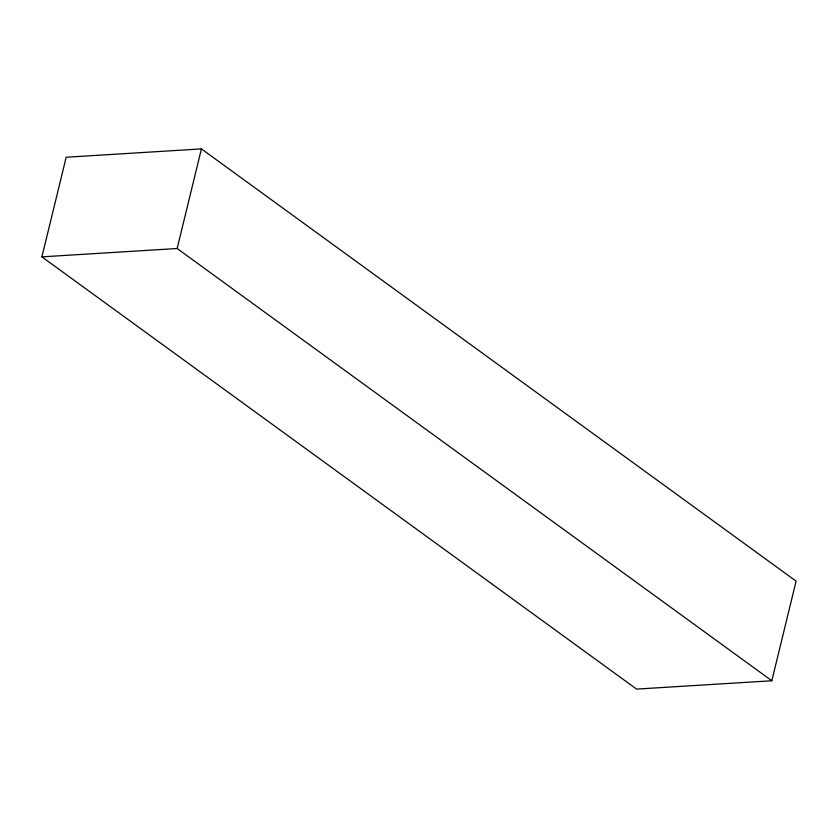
<?xml version="1.0" encoding="UTF-8"?>
<svg xmlns="http://www.w3.org/2000/svg" width="838" height="838" viewBox="0 0 838 838"><rect width="100%" height="100%" fill="white"/><g stroke="black" fill="none" stroke-linecap="round" stroke-linejoin="round"><path stroke-width="1.26" d="M41.9 256.857L66.181 157.24L201.424 148.902L796.1 581.143L771.819 680.76L636.576 689.098L41.9 256.857L177.143 248.509L771.819 680.76M177.143 248.509L201.424 148.902"/></g></svg>
